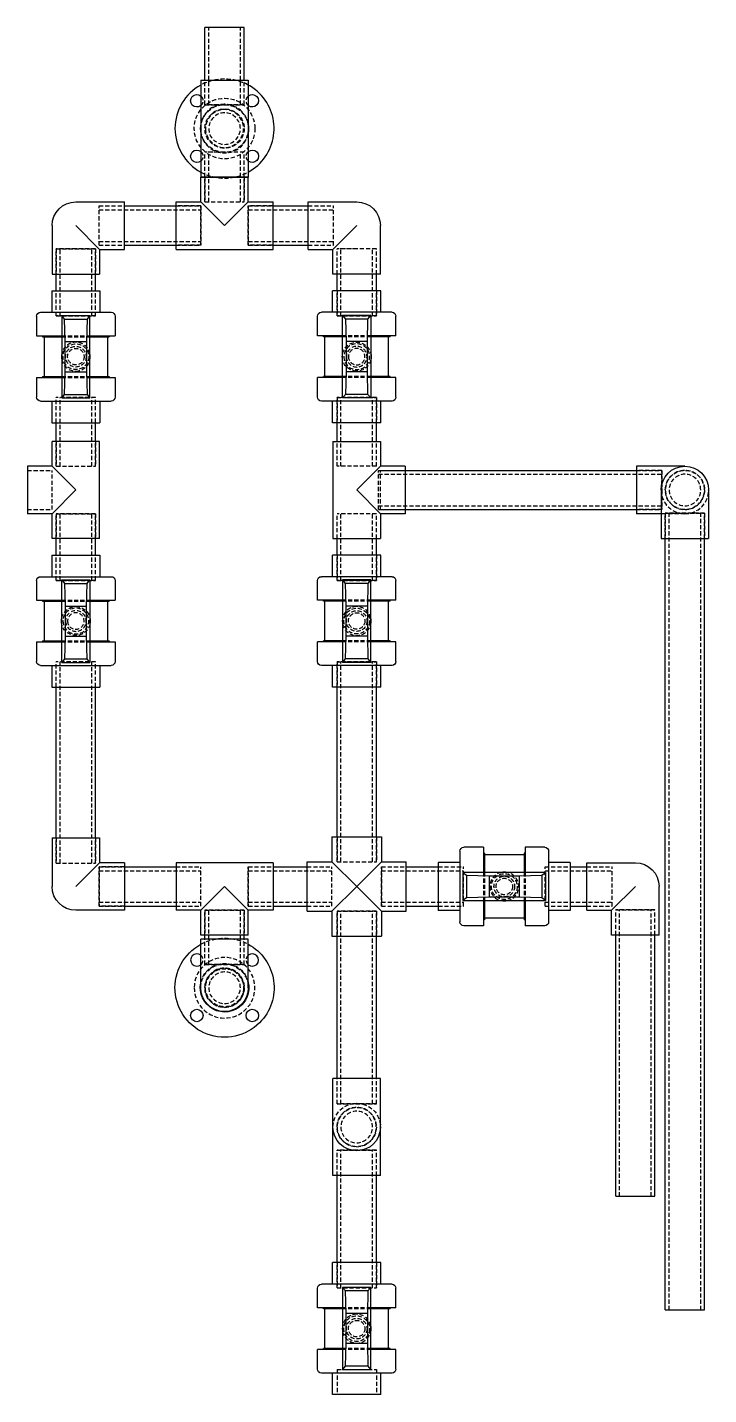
# Model space of a CAD drawing. Header units: inches. Extents: x 384 to 2495, y 344 to 1371.
# Drawn here: x 2058.9 to 2100.1, y 477.1 to 559.9 of the extents above; entities that cross this region are included whole.
import ezdxf

# ---------------------------------------------------------------- set-up
doc = ezdxf.new("R2010")
doc.units = ezdxf.units.IN
doc.header["$MEASUREMENT"] = 0
doc.linetypes.add('HIDDEN', pattern=[0.375, 0.25, -0.125])
doc.layers.add('HIDDEN', color=4, linetype='HIDDEN')
doc.layers.add('VISIBLE', color=7, linetype='Continuous')

msp = doc.modelspace()

# ---------------------------------------------------------------- linework, layer by layer
at = {"layer": 'HIDDEN'}
for p, q in [((2069.882, 555.207), (2069.882, 559.894)), ((2071.795, 555.207), (2071.795, 559.894)), ((2069.651, 555.207), (2069.651, 556.707)), ((2069.651, 555.207), (2069.651, 556.707)), ((2072.026, 555.207), (2072.026, 556.707)), ((2072.026, 555.207), (2072.026, 556.707)), ((2069.651, 555.207), (2072.026, 555.207)), ((2070.838, 555.207), (2069.651, 555.207)), ((2072.026, 555.207), (2070.838, 555.207)), ((2072.026, 552.332), (2069.651, 552.332)), ((2069.651, 549.332), (2069.651, 552.332)), ((2070.838, 552.332), (2069.651, 552.332)), ((2069.651, 550.832), (2069.651, 552.332)), ((2069.882, 549.332), (2069.882, 552.332)), ((2072.026, 552.332), (2070.838, 552.332)), ((2071.795, 549.332), (2071.795, 552.332)), ((2072.026, 549.332), (2072.026, 552.332)), ((2072.026, 550.832), (2072.026, 552.332)), ((2069.651, 550.832), (2069.651, 549.332)), ((2072.026, 550.832), (2072.026, 549.332)), ((2063.245, 546.707), (2063.245, 549.082)), ((2063.245, 549.082), (2064.776, 549.082)), ((2063.245, 546.707), (2063.245, 549.082)), ((2063.245, 549.082), (2064.776, 549.082)), ((2063.245, 548.851), (2069.401, 548.851)), ((2067.901, 549.082), (2069.401, 549.082)), ((2069.401, 549.082), (2067.901, 549.082)), ((2069.401, 546.707), (2069.401, 549.082)), ((2069.401, 549.082), (2069.401, 546.707)), ((2069.651, 549.332), (2072.026, 549.332)), ((2069.651, 549.332), (2072.026, 549.332)), ((2072.276, 546.707), (2072.276, 549.082)), ((2072.276, 549.082), (2073.776, 549.082)), ((2072.276, 549.082), (2072.276, 546.707)), ((2073.776, 549.082), (2072.276, 549.082)), ((2072.276, 548.851), (2077.432, 548.851)), ((2075.901, 549.082), (2077.432, 549.082)), ((2075.901, 549.082), (2077.432, 549.082)), ((2077.432, 546.707), (2077.432, 549.082)), ((2077.432, 546.707), (2077.432, 549.082)), ((2061.838, 546.488), (2060.651, 546.488)), ((2060.651, 544.957), (2060.651, 546.488)), ((2060.651, 546.488), (2063.026, 546.488)), ((2060.651, 546.488), (2060.651, 544.957)), ((2060.882, 542.425), (2060.882, 546.488)), ((2063.026, 546.488), (2061.838, 546.488)), ((2062.795, 542.425), (2062.795, 546.488)), ((2063.026, 544.957), (2063.026, 546.488)), ((2063.026, 546.488), (2063.026, 544.957)), ((2063.245, 546.938), (2069.401, 546.938)), ((2063.245, 546.707), (2064.776, 546.707)), ((2063.245, 546.707), (2064.776, 546.707)), ((2067.901, 546.707), (2069.401, 546.707)), ((2069.401, 546.707), (2067.901, 546.707)), ((2072.276, 546.938), (2077.432, 546.938)), ((2072.276, 546.707), (2073.776, 546.707)), ((2073.776, 546.707), (2072.276, 546.707)), ((2075.901, 546.707), (2077.432, 546.707)), ((2075.901, 546.707), (2077.432, 546.707)), ((2078.838, 546.488), (2077.651, 546.488)), ((2077.651, 544.957), (2077.651, 546.488)), ((2080.026, 546.488), (2077.651, 546.488)), ((2077.651, 544.957), (2077.651, 546.488)), ((2077.882, 542.425), (2077.882, 546.488)), ((2080.026, 546.488), (2078.838, 546.488)), ((2079.795, 542.425), (2079.795, 546.488)), ((2080.026, 544.957), (2080.026, 546.488)), ((2080.026, 544.957), (2080.026, 546.488)), ((2060.651, 542.425), (2060.651, 543.957)), ((2060.651, 542.425), (2060.651, 543.957)), ((2063.026, 542.425), (2063.026, 543.957)), ((2063.026, 542.425), (2063.026, 543.957)), ((2077.651, 542.425), (2077.651, 543.957)), ((2077.651, 543.957), (2077.651, 542.425)), ((2080.026, 542.425), (2080.026, 543.957)), ((2080.026, 543.957), (2080.026, 542.425)), ((2060.651, 542.425), (2063.026, 542.425)), ((2063.026, 542.425), (2060.651, 542.425)), ((2080.026, 542.425), (2077.651, 542.425)), ((2077.651, 542.425), (2080.026, 542.425)), ((2060.983, 541.217), (2062.693, 541.217)), ((2079.693, 541.217), (2077.983, 541.217)), ((2060.983, 541.166), (2062.693, 541.166)), ((2079.693, 541.166), (2077.983, 541.166)), ((2060.983, 538.757), (2062.693, 538.757)), ((2079.693, 538.757), (2077.983, 538.757)), ((2060.983, 538.707), (2062.693, 538.707)), ((2079.693, 538.707), (2077.983, 538.707)), ((2063.026, 537.498), (2060.651, 537.498)), ((2060.651, 535.967), (2060.651, 537.498)), ((2063.026, 537.498), (2060.651, 537.498)), ((2060.651, 535.967), (2060.651, 537.498)), ((2060.882, 533.332), (2060.882, 537.498)), ((2062.795, 533.332), (2062.795, 537.498)), ((2063.026, 535.967), (2063.026, 537.498)), ((2063.026, 535.967), (2063.026, 537.498)), ((2080.026, 537.498), (2077.651, 537.498)), ((2077.651, 535.967), (2077.651, 537.498)), ((2077.651, 537.498), (2080.026, 537.498)), ((2077.651, 537.498), (2077.651, 535.967)), ((2077.882, 533.332), (2077.882, 537.498)), ((2079.795, 533.332), (2079.795, 537.498)), ((2080.026, 535.967), (2080.026, 537.498)), ((2080.026, 537.498), (2080.026, 535.967)), ((2060.651, 533.332), (2060.651, 534.832)), ((2060.651, 534.832), (2060.651, 533.332)), ((2063.026, 533.332), (2063.026, 534.832)), ((2063.026, 534.832), (2063.026, 533.332)), ((2077.651, 533.332), (2077.651, 534.832)), ((2077.651, 533.332), (2077.651, 534.832)), ((2080.026, 533.332), (2080.026, 534.832)), ((2080.026, 533.332), (2080.026, 534.832)), ((2058.901, 533.082), (2060.401, 533.082)), ((2060.401, 530.707), (2060.401, 533.082)), ((2060.651, 533.332), (2063.026, 533.332)), ((2060.651, 533.332), (2063.026, 533.332)), ((2080.026, 533.332), (2077.651, 533.332)), ((2080.026, 533.332), (2077.651, 533.332)), ((2080.151, 530.707), (2080.151, 533.082)), ((2080.151, 533.082), (2081.776, 533.082)), ((2080.276, 530.707), (2080.276, 533.082)), ((2080.276, 533.082), (2081.776, 533.082)), ((2095.766, 533.082), (2097.297, 533.082)), ((2097.297, 533.082), (2095.766, 533.082)), ((2097.297, 530.707), (2097.297, 533.082)), ((2097.297, 533.082), (2097.297, 531.894)), ((2080.151, 532.851), (2097.297, 532.851)), ((2097.297, 531.894), (2097.297, 530.707)), ((2058.901, 530.707), (2060.401, 530.707)), ((2063.026, 530.457), (2060.651, 530.457)), ((2060.651, 528.957), (2060.651, 530.457)), ((2060.651, 530.457), (2063.026, 530.457)), ((2060.651, 530.457), (2060.651, 528.957)), ((2060.882, 526.425), (2060.882, 530.457)), ((2062.795, 526.425), (2062.795, 530.457)), ((2063.026, 528.957), (2063.026, 530.457)), ((2063.026, 530.457), (2063.026, 528.957)), ((2080.026, 530.457), (2077.651, 530.457)), ((2077.651, 528.957), (2077.651, 530.457)), ((2080.026, 530.457), (2077.651, 530.457)), ((2077.651, 528.957), (2077.651, 530.457)), ((2077.882, 526.425), (2077.882, 530.457)), ((2079.795, 526.425), (2079.795, 530.457)), ((2080.026, 528.957), (2080.026, 530.457)), ((2080.026, 528.957), (2080.026, 530.457)), ((2080.151, 530.938), (2097.297, 530.938)), ((2080.151, 530.707), (2081.776, 530.707)), ((2080.276, 530.707), (2081.776, 530.707)), ((2095.766, 530.707), (2097.297, 530.707)), ((2097.297, 530.707), (2095.766, 530.707)), ((2098.703, 530.457), (2097.266, 530.457)), ((2099.891, 530.488), (2097.516, 530.488)), ((2097.516, 528.957), (2097.516, 530.488)), ((2097.516, 530.488), (2099.891, 530.488)), ((2097.516, 530.488), (2097.516, 528.957)), ((2097.747, 482.269), (2097.747, 530.488)), ((2099.66, 482.269), (2099.66, 530.488)), ((2099.891, 528.957), (2099.891, 530.488)), ((2099.891, 530.488), (2099.891, 528.957)), ((2060.651, 526.425), (2060.651, 527.957)), ((2060.651, 526.425), (2060.651, 527.957)), ((2063.026, 526.425), (2063.026, 527.957)), ((2063.026, 526.425), (2063.026, 527.957)), ((2077.651, 526.425), (2077.651, 527.957)), ((2077.651, 527.957), (2077.651, 526.425)), ((2080.026, 526.425), (2080.026, 527.957)), ((2080.026, 527.957), (2080.026, 526.425)), ((2060.651, 526.425), (2063.026, 526.425)), ((2063.026, 526.425), (2060.651, 526.425)), ((2080.026, 526.425), (2077.651, 526.425)), ((2077.651, 526.425), (2080.026, 526.425)), ((2060.983, 525.217), (2062.693, 525.217)), ((2060.983, 525.166), (2062.693, 525.166)), ((2079.693, 525.217), (2077.983, 525.217)), ((2079.693, 525.166), (2077.983, 525.166)), ((2060.983, 522.757), (2062.693, 522.757)), ((2060.983, 522.707), (2062.693, 522.707)), ((2079.693, 522.757), (2077.983, 522.757)), ((2079.693, 522.707), (2077.983, 522.707)), ((2063.026, 521.498), (2060.651, 521.498)), ((2060.651, 519.967), (2060.651, 521.498)), ((2063.026, 521.498), (2060.651, 521.498)), ((2060.651, 519.967), (2060.651, 521.498)), ((2060.882, 509.3), (2060.882, 521.498)), ((2062.795, 509.3), (2062.795, 521.498)), ((2063.026, 519.967), (2063.026, 521.498)), ((2063.026, 519.967), (2063.026, 521.498)), ((2080.026, 521.498), (2077.651, 521.498)), ((2077.651, 519.967), (2077.651, 521.498)), ((2077.651, 521.498), (2080.026, 521.498)), ((2077.651, 521.498), (2077.651, 519.967)), ((2077.882, 509.394), (2077.882, 521.498)), ((2079.795, 509.394), (2079.795, 521.498)), ((2080.026, 519.967), (2080.026, 521.498)), ((2080.026, 521.498), (2080.026, 519.967)), ((2060.651, 509.3), (2060.651, 510.832)), ((2060.651, 510.832), (2060.651, 509.3)), ((2063.026, 509.3), (2063.026, 510.832)), ((2063.026, 510.832), (2063.026, 509.3)), ((2077.651, 509.394), (2077.651, 510.894)), ((2077.651, 510.894), (2077.651, 509.394)), ((2080.026, 509.394), (2080.026, 510.894)), ((2080.026, 510.894), (2080.026, 509.394)), ((2060.651, 509.3), (2063.026, 509.3)), ((2060.651, 509.3), (2063.026, 509.3)), ((2063.245, 506.707), (2063.245, 509.082)), ((2063.245, 509.082), (2064.776, 509.082)), ((2063.245, 509.082), (2063.245, 506.707)), ((2064.776, 509.082), (2063.245, 509.082)), ((2067.901, 509.082), (2069.401, 509.082)), ((2067.901, 509.082), (2069.401, 509.082)), ((2069.401, 506.707), (2069.401, 509.082)), ((2069.401, 506.707), (2069.401, 509.082)), ((2072.276, 509.082), (2072.276, 506.707)), ((2072.276, 509.082), (2073.776, 509.082)), ((2072.276, 506.707), (2072.276, 509.082)), ((2072.276, 509.082), (2073.776, 509.082)), ((2075.838, 509.082), (2077.338, 509.082)), ((2075.838, 509.082), (2077.338, 509.082)), ((2077.338, 506.707), (2077.338, 509.082)), ((2077.338, 506.707), (2077.338, 509.082)), ((2077.651, 509.394), (2080.026, 509.394)), ((2077.651, 509.394), (2080.026, 509.394)), ((2080.338, 509.082), (2080.338, 506.707)), ((2080.338, 509.082), (2081.838, 509.082)), ((2080.338, 506.707), (2080.338, 509.082)), ((2080.338, 509.082), (2081.838, 509.082)), ((2083.776, 509.082), (2085.307, 509.082)), ((2083.776, 509.082), (2085.307, 509.082)), ((2085.307, 506.707), (2085.307, 509.082)), ((2085.307, 506.707), (2085.307, 509.082)), ((2090.235, 506.707), (2090.235, 509.082)), ((2090.235, 509.082), (2091.766, 509.082)), ((2090.235, 506.707), (2090.235, 509.082)), ((2090.235, 509.082), (2091.766, 509.082)), ((2092.766, 509.082), (2094.297, 509.082)), ((2092.766, 509.082), (2094.297, 509.082)), ((2094.297, 506.707), (2094.297, 509.082)), ((2094.297, 506.707), (2094.297, 509.082)), ((2063.245, 508.851), (2069.401, 508.851)), ((2072.276, 508.851), (2077.338, 508.851)), ((2080.338, 508.851), (2085.307, 508.851)), ((2086.516, 508.749), (2086.516, 507.039)), ((2086.566, 508.749), (2086.566, 507.039)), ((2088.976, 508.749), (2088.976, 507.039)), ((2089.026, 508.749), (2089.026, 507.039)), ((2090.235, 508.851), (2094.297, 508.851)), ((2063.245, 506.938), (2069.401, 506.938)), ((2063.245, 506.707), (2064.776, 506.707)), ((2064.776, 506.707), (2063.245, 506.707)), ((2067.901, 506.707), (2069.401, 506.707)), ((2067.901, 506.707), (2069.401, 506.707)), ((2072.026, 506.457), (2069.651, 506.457)), ((2069.651, 504.957), (2069.651, 506.457)), ((2069.651, 506.457), (2072.026, 506.457)), ((2069.651, 506.457), (2069.651, 504.957)), ((2069.882, 503.175), (2069.882, 506.457)), ((2071.795, 503.175), (2071.795, 506.457)), ((2072.026, 504.957), (2072.026, 506.457)), ((2072.026, 506.457), (2072.026, 504.957)), ((2072.276, 506.938), (2077.338, 506.938)), ((2072.276, 506.707), (2073.776, 506.707)), ((2072.276, 506.707), (2073.776, 506.707)), ((2075.838, 506.707), (2077.338, 506.707)), ((2075.838, 506.707), (2077.338, 506.707)), ((2080.338, 506.938), (2085.307, 506.938)), ((2080.338, 506.707), (2081.838, 506.707)), ((2080.338, 506.707), (2081.838, 506.707)), ((2083.776, 506.707), (2085.307, 506.707)), ((2083.776, 506.707), (2085.307, 506.707)), ((2090.235, 506.938), (2094.297, 506.938)), ((2090.235, 506.707), (2091.766, 506.707)), ((2090.235, 506.707), (2091.766, 506.707)), ((2092.766, 506.707), (2094.297, 506.707)), ((2092.766, 506.707), (2094.297, 506.707)), ((2094.516, 506.488), (2096.891, 506.488)), ((2094.516, 504.957), (2094.516, 506.488)), ((2096.891, 506.488), (2094.516, 506.488)), ((2094.516, 504.957), (2094.516, 506.488)), ((2094.747, 489.144), (2094.747, 506.488)), ((2096.66, 489.144), (2096.66, 506.488)), ((2096.891, 504.957), (2096.891, 506.488)), ((2096.891, 504.957), (2096.891, 506.488)), ((2080.026, 506.394), (2077.651, 506.394)), ((2077.651, 504.894), (2077.651, 506.394)), ((2077.651, 506.394), (2080.026, 506.394)), ((2077.651, 506.394), (2077.651, 504.894)), ((2077.882, 494.743), (2077.882, 506.394)), ((2079.795, 494.743), (2079.795, 506.394)), ((2080.026, 504.894), (2080.026, 506.394)), ((2080.026, 506.394), (2080.026, 504.894)), ((2069.651, 503.175), (2069.651, 504.707)), ((2069.651, 503.175), (2069.651, 504.707)), ((2072.026, 503.175), (2072.026, 504.707)), ((2072.026, 503.175), (2072.026, 504.707)), ((2069.651, 503.175), (2072.026, 503.175)), ((2070.838, 503.175), (2069.651, 503.175)), ((2072.026, 503.175), (2070.838, 503.175)), ((2077.651, 494.743), (2077.651, 496.274)), ((2077.651, 494.743), (2077.651, 496.274)), ((2080.026, 494.743), (2080.026, 496.274)), ((2080.026, 494.743), (2080.026, 496.274)), ((2077.651, 494.743), (2080.026, 494.743)), ((2078.838, 494.743), (2077.651, 494.743)), ((2080.026, 494.743), (2078.838, 494.743)), ((2077.651, 491.931), (2080.026, 491.931)), ((2077.651, 490.399), (2077.651, 491.931)), ((2078.838, 491.931), (2077.651, 491.931)), ((2077.651, 490.399), (2077.651, 491.931)), ((2077.882, 483.6), (2077.882, 491.931)), ((2080.026, 491.931), (2078.838, 491.931)), ((2079.795, 483.6), (2079.795, 491.931)), ((2080.026, 490.399), (2080.026, 491.931)), ((2080.026, 490.399), (2080.026, 491.931)), ((2077.651, 483.6), (2077.651, 485.131)), ((2077.651, 485.131), (2077.651, 483.6)), ((2080.026, 483.6), (2080.026, 485.131)), ((2080.026, 485.131), (2080.026, 483.6)), ((2077.651, 483.6), (2080.026, 483.6)), ((2077.651, 483.6), (2080.026, 483.6)), ((2079.693, 482.391), (2077.983, 482.391)), ((2079.693, 482.341), (2077.983, 482.341)), ((2079.693, 479.931), (2077.983, 479.931)), ((2079.693, 479.881), (2077.983, 479.881)), ((2077.651, 478.672), (2080.026, 478.672)), ((2077.651, 478.672), (2077.651, 477.141)), ((2080.026, 478.672), (2080.026, 477.141))]:
    msp.add_line(p, q, dxfattribs=at)
for centre, radius in [((2070.838, 553.769), 1.835), ((2070.838, 553.769), 1.188), ((2070.838, 553.769), 1.188), ((2061.838, 539.962), 0.78), ((2061.838, 539.962), 0.625), ((2061.838, 539.962), 0.5), ((2098.703, 531.894), 1.188), ((2078.838, 523.962), 0.78), ((2078.838, 523.962), 0.625), ((2078.838, 523.962), 0.5), ((2087.771, 507.894), 0.78), ((2087.771, 507.894), 0.625), ((2087.771, 507.894), 0.5), ((2070.838, 501.769), 1.188), ((2070.838, 501.769), 1.15), ((2078.838, 493.337), 1.188), ((2078.838, 481.136), 0.78), ((2078.838, 481.136), 0.625), ((2078.838, 481.136), 0.5)]:
    msp.add_circle(centre, radius, dxfattribs=at)
at = {"layer": 'HIDDEN', "extrusion": (0, 0, -1)}
for centre, radius in [((-2070.838, 553.769), 1.15), ((-2070.838, 553.769), 0.957), ((-2078.838, 539.962), 0.78), ((-2078.838, 539.962), 0.625), ((-2078.838, 539.962), 0.5), ((-2098.703, 531.894), 1.188), ((-2098.703, 531.894), 0.957), ((-2061.838, 523.962), 0.78), ((-2061.838, 523.962), 0.625), ((-2061.838, 523.962), 0.5), ((-2070.838, 501.769), 1.835), ((-2070.838, 501.769), 1.188), ((-2070.838, 501.769), 0.957), ((-2078.838, 493.337), 1.188), ((-2078.838, 493.337), 0.957)]:
    msp.add_circle(centre, radius, dxfattribs=at)
at = {"layer": 'HIDDEN'}
for centre, radius, start, end in [((2070.838, 553.769), 3, 61.36901, 118.63099), ((2070.838, 553.769), 1.469, 45, 168.15973), ((2070.838, 553.769), 1.469, 11.84027, 45), ((2070.838, 553.769), 1.469, 191.84027, 348.15973), ((2070.838, 553.769), 3, 241.36901, 298.63099), ((2061.838, 539.962), 0.875, 12.27381, 167.72619), ((2061.838, 539.962), 0.875, 192.27381, 270), ((2061.838, 539.962), 0.875, 270, 347.72619), ((2098.703, 531.894), 1.438, 180, 0), ((2078.838, 523.962), 0.875, 90, 167.72619), ((2078.838, 523.962), 0.875, 12.27381, 90), ((2078.838, 523.962), 0.875, 192.27381, 347.72619), ((2087.771, 507.894), 0.875, 102.27381, 180), ((2087.771, 507.894), 0.875, 282.27381, 77.72619), ((2087.771, 507.894), 0.875, 180, 257.72619), ((2069.159, 503.449), 0.375, 315, 49.8336), ((2069.159, 503.449), 0.375, 310.1664, 315), ((2072.518, 503.449), 0.375, 130.1664, 229.8336), ((2078.838, 481.136), 0.875, 90, 167.72619), ((2078.838, 481.136), 0.875, 12.27381, 90), ((2078.838, 481.136), 0.875, 192.27381, 347.72619)]:
    msp.add_arc(centre, radius, start, end, dxfattribs=at)
at = {"layer": 'HIDDEN', "extrusion": (0, 0, -1)}
for centre, radius, start, end in [((-2069.159, 555.449), 0.375, 130.1664, 135), ((-2069.159, 555.449), 0.375, 135, 229.8336), ((-2072.518, 555.449), 0.375, 310.1664, 49.8336), ((-2070.838, 553.769), 1.438, 0, 180), ((-2070.838, 553.769), 1.438, 180, 0), ((-2069.159, 552.09), 0.375, 130.1664, 135), ((-2069.159, 552.09), 0.375, 135, 229.8336), ((-2072.518, 552.09), 0.375, 310.1664, 49.8336), ((-2078.838, 539.962), 0.875, 12.27381, 167.72619), ((-2078.838, 539.962), 0.875, 270, 347.72619), ((-2078.838, 539.962), 0.875, 192.27381, 270), ((-2061.838, 523.962), 0.875, 12.27381, 90), ((-2061.838, 523.962), 0.875, 90, 167.72619), ((-2061.838, 523.962), 0.875, 192.27381, 347.72619), ((-2070.838, 501.769), 3, 61.36901, 118.63099), ((-2070.838, 501.769), 1.469, 11.84027, 168.15973), ((-2070.838, 501.769), 1.438, 0, 180), ((-2078.838, 493.337), 1.438, 0, 180)]:
    msp.add_arc(centre, radius, start, end, dxfattribs=at)
at = {"layer": 'VISIBLE'}
for p, q in [((2072.026, 559.894), (2069.651, 559.894)), ((2069.651, 556.707), (2069.651, 559.894)), ((2072.026, 556.707), (2072.026, 559.894)), ((2069.401, 556.707), (2072.276, 556.707)), ((2069.401, 556.707), (2069.401, 550.832)), ((2072.276, 556.707), (2072.276, 550.832)), ((2072.276, 550.832), (2069.401, 550.832)), ((2069.401, 549.332), (2069.401, 550.832)), ((2069.401, 550.832), (2072.276, 550.832)), ((2072.276, 549.332), (2072.276, 550.832)), ((2061.838, 549.332), (2064.776, 549.332)), ((2064.776, 546.457), (2064.776, 549.332)), ((2064.776, 549.082), (2067.901, 549.082)), ((2067.901, 546.457), (2067.901, 549.332)), ((2067.901, 549.332), (2069.401, 549.332)), ((2070.838, 547.894), (2069.401, 549.332)), ((2072.276, 549.332), (2070.838, 547.894)), ((2072.276, 549.332), (2073.776, 549.332)), ((2073.776, 546.457), (2073.776, 549.332)), ((2073.776, 549.082), (2075.901, 549.082)), ((2075.901, 546.457), (2075.901, 549.332)), ((2075.901, 549.332), (2078.838, 549.332)), ((2060.401, 547.894), (2060.401, 544.957)), ((2061.838, 547.894), (2063.276, 546.457)), ((2078.838, 547.894), (2077.401, 546.457)), ((2080.276, 544.957), (2080.276, 547.894)), ((2063.276, 546.457), (2064.776, 546.457)), ((2063.276, 546.457), (2063.276, 544.957)), ((2064.776, 546.707), (2067.901, 546.707)), ((2067.901, 546.457), (2073.776, 546.457)), ((2073.776, 546.707), (2075.901, 546.707)), ((2075.901, 546.457), (2077.401, 546.457)), ((2077.401, 544.957), (2077.401, 546.457)), ((2060.401, 544.957), (2063.276, 544.957)), ((2060.651, 543.957), (2060.651, 544.957)), ((2063.026, 543.957), (2063.026, 544.957)), ((2080.276, 544.957), (2077.401, 544.957)), ((2077.651, 543.957), (2077.651, 544.957)), ((2080.026, 543.957), (2080.026, 544.957)), ((2060.378, 543.957), (2063.298, 543.957)), ((2060.378, 543.957), (2060.378, 542.647)), ((2063.298, 543.957), (2063.298, 542.647)), ((2080.298, 543.957), (2077.378, 543.957)), ((2077.378, 542.647), (2077.378, 543.957)), ((2080.298, 542.647), (2080.298, 543.957)), ((2059.463, 542.409), (2059.463, 541.217)), ((2059.701, 542.647), (2063.976, 542.647)), ((2060.983, 542.462), (2062.693, 542.462)), ((2061.158, 542.241), (2060.983, 542.462)), ((2060.983, 542.462), (2060.983, 537.462)), ((2061.194, 540.871), (2061.158, 542.241)), ((2061.158, 542.241), (2062.519, 542.241)), ((2062.519, 542.241), (2062.483, 540.871)), ((2062.693, 542.462), (2062.519, 542.241)), ((2062.693, 537.462), (2062.693, 542.462)), ((2064.213, 542.409), (2064.213, 541.217)), ((2076.463, 541.217), (2076.463, 542.409)), ((2080.976, 542.647), (2076.701, 542.647)), ((2077.983, 542.462), (2078.158, 542.241)), ((2077.983, 537.462), (2077.983, 542.462)), ((2079.693, 542.462), (2077.983, 542.462)), ((2078.158, 542.241), (2078.194, 540.871)), ((2079.519, 542.241), (2078.158, 542.241)), ((2079.483, 540.871), (2079.519, 542.241)), ((2079.519, 542.241), (2079.693, 542.462)), ((2079.693, 542.462), (2079.693, 537.462)), ((2081.213, 541.217), (2081.213, 542.409)), ((2059.463, 541.217), (2060.983, 541.217)), ((2059.822, 541.217), (2059.822, 541.166)), ((2062.693, 541.217), (2064.213, 541.217)), ((2063.854, 541.217), (2063.854, 541.166)), ((2077.983, 541.217), (2076.463, 541.217)), ((2076.822, 541.166), (2076.822, 541.217)), ((2081.213, 541.217), (2079.693, 541.217)), ((2080.854, 541.166), (2080.854, 541.217)), ((2059.822, 541.166), (2060.983, 541.166)), ((2059.918, 541.166), (2059.918, 538.757)), ((2061.194, 539.053), (2061.194, 540.871)), ((2061.194, 540.871), (2062.483, 540.871)), ((2062.483, 540.871), (2062.483, 539.053)), ((2062.693, 541.166), (2063.854, 541.166)), ((2063.758, 541.166), (2063.758, 538.757)), ((2077.983, 541.166), (2076.822, 541.166)), ((2076.918, 538.757), (2076.918, 541.166)), ((2078.194, 540.871), (2078.194, 539.053)), ((2079.483, 540.871), (2078.194, 540.871)), ((2079.483, 539.053), (2079.483, 540.871)), ((2080.854, 541.166), (2079.693, 541.166)), ((2080.758, 538.757), (2080.758, 541.166)), ((2059.822, 538.757), (2060.983, 538.757)), ((2059.822, 538.757), (2059.822, 538.707)), ((2061.158, 537.682), (2061.194, 539.053)), ((2061.194, 539.053), (2062.483, 539.053)), ((2062.483, 539.053), (2062.519, 537.682)), ((2062.693, 538.757), (2063.854, 538.757)), ((2063.854, 538.757), (2063.854, 538.707)), ((2077.983, 538.757), (2076.822, 538.757)), ((2076.822, 538.707), (2076.822, 538.757)), ((2078.194, 539.053), (2078.158, 537.682)), ((2079.483, 539.053), (2078.194, 539.053)), ((2079.519, 537.682), (2079.483, 539.053)), ((2080.854, 538.757), (2079.693, 538.757)), ((2080.854, 538.707), (2080.854, 538.757)), ((2059.463, 538.707), (2060.983, 538.707)), ((2059.463, 538.707), (2059.463, 537.514)), ((2062.693, 538.707), (2064.213, 538.707)), ((2064.213, 538.707), (2064.213, 537.514)), ((2077.983, 538.707), (2076.463, 538.707)), ((2076.463, 537.514), (2076.463, 538.707)), ((2081.213, 538.707), (2079.693, 538.707)), ((2081.213, 537.514), (2081.213, 538.707)), ((2059.701, 537.277), (2063.976, 537.277)), ((2060.378, 537.277), (2060.378, 535.967)), ((2060.983, 537.462), (2061.158, 537.682)), ((2060.983, 537.462), (2062.693, 537.462)), ((2061.158, 537.682), (2062.519, 537.682)), ((2062.519, 537.682), (2062.693, 537.462)), ((2063.298, 537.277), (2063.298, 535.967)), ((2080.976, 537.277), (2076.701, 537.277)), ((2077.378, 535.967), (2077.378, 537.277)), ((2078.158, 537.682), (2077.983, 537.462)), ((2079.693, 537.462), (2077.983, 537.462)), ((2079.519, 537.682), (2078.158, 537.682)), ((2079.693, 537.462), (2079.519, 537.682)), ((2080.298, 535.967), (2080.298, 537.277)), ((2060.378, 535.967), (2063.298, 535.967)), ((2060.651, 534.832), (2060.651, 535.967)), ((2063.026, 534.832), (2063.026, 535.967)), ((2080.298, 535.967), (2077.378, 535.967)), ((2077.651, 534.832), (2077.651, 535.967)), ((2080.026, 534.832), (2080.026, 535.967)), ((2063.276, 534.832), (2060.401, 534.832)), ((2060.401, 533.332), (2060.401, 534.832)), ((2063.276, 528.957), (2063.276, 534.832)), ((2077.401, 534.832), (2080.276, 534.832)), ((2077.401, 534.832), (2077.401, 528.957)), ((2080.276, 534.832), (2080.276, 533.332)), ((2058.901, 533.332), (2058.901, 530.457)), ((2060.401, 533.332), (2058.901, 533.332)), ((2060.401, 533.332), (2061.838, 531.894)), ((2080.276, 533.332), (2078.838, 531.894)), ((2081.776, 533.332), (2080.276, 533.332)), ((2081.776, 533.332), (2081.776, 530.457)), ((2081.776, 533.082), (2095.766, 533.082)), ((2095.766, 533.332), (2095.766, 531.894)), ((2098.703, 533.332), (2095.766, 533.332)), ((2061.838, 531.894), (2060.401, 530.457)), ((2078.838, 531.894), (2080.276, 530.457)), ((2095.766, 531.894), (2095.766, 530.457)), ((2097.266, 531.894), (2097.266, 528.957)), ((2100.141, 531.894), (2100.141, 528.957)), ((2060.401, 530.457), (2058.901, 530.457)), ((2060.401, 528.957), (2060.401, 530.457)), ((2080.276, 530.457), (2080.276, 528.957)), ((2081.776, 530.457), (2080.276, 530.457)), ((2081.776, 530.707), (2095.766, 530.707)), ((2097.266, 530.457), (2095.766, 530.457)), ((2063.276, 528.957), (2060.401, 528.957)), ((2060.651, 527.957), (2060.651, 528.957)), ((2063.026, 527.957), (2063.026, 528.957)), ((2077.401, 528.957), (2080.276, 528.957)), ((2077.651, 527.957), (2077.651, 528.957)), ((2080.026, 527.957), (2080.026, 528.957)), ((2097.266, 528.957), (2100.141, 528.957)), ((2097.516, 482.269), (2097.516, 528.957)), ((2099.891, 482.269), (2099.891, 528.957)), ((2060.378, 527.957), (2063.298, 527.957)), ((2060.378, 527.957), (2060.378, 526.647)), ((2063.298, 527.957), (2063.298, 526.647)), ((2080.298, 527.957), (2077.378, 527.957)), ((2077.378, 526.647), (2077.378, 527.957)), ((2080.298, 526.647), (2080.298, 527.957)), ((2059.463, 526.409), (2059.463, 525.217)), ((2059.701, 526.647), (2063.976, 526.647)), ((2060.983, 526.462), (2061.158, 526.241)), ((2060.983, 526.462), (2062.693, 526.462)), ((2060.983, 521.462), (2060.983, 526.462)), ((2062.519, 526.241), (2062.693, 526.462)), ((2062.693, 526.462), (2062.693, 521.462)), ((2064.213, 526.409), (2064.213, 525.217)), ((2076.463, 525.217), (2076.463, 526.409)), ((2080.976, 526.647), (2076.701, 526.647)), ((2078.158, 526.241), (2077.983, 526.462)), ((2077.983, 526.462), (2077.983, 521.462)), ((2079.693, 526.462), (2077.983, 526.462)), ((2079.693, 526.462), (2079.519, 526.241)), ((2079.693, 521.462), (2079.693, 526.462)), ((2081.213, 525.217), (2081.213, 526.409)), ((2061.158, 526.241), (2062.519, 526.241)), ((2061.158, 526.241), (2061.194, 524.871)), ((2062.483, 524.871), (2062.519, 526.241)), ((2078.194, 524.871), (2078.158, 526.241)), ((2079.519, 526.241), (2078.158, 526.241)), ((2079.519, 526.241), (2079.483, 524.871)), ((2059.463, 525.217), (2060.983, 525.217)), ((2059.822, 525.217), (2059.822, 525.166)), ((2059.822, 525.166), (2060.983, 525.166)), ((2059.918, 525.166), (2059.918, 522.757)), ((2061.194, 524.871), (2062.483, 524.871)), ((2061.194, 524.871), (2061.194, 523.053)), ((2062.483, 523.053), (2062.483, 524.871)), ((2062.693, 525.217), (2064.213, 525.217)), ((2062.693, 525.166), (2063.854, 525.166)), ((2063.758, 525.166), (2063.758, 522.757)), ((2063.854, 525.217), (2063.854, 525.166)), ((2077.983, 525.217), (2076.463, 525.217)), ((2076.822, 525.166), (2076.822, 525.217)), ((2077.983, 525.166), (2076.822, 525.166)), ((2076.918, 522.757), (2076.918, 525.166)), ((2078.194, 523.053), (2078.194, 524.871)), ((2079.483, 524.871), (2078.194, 524.871)), ((2079.483, 524.871), (2079.483, 523.053)), ((2081.213, 525.217), (2079.693, 525.217)), ((2080.854, 525.166), (2079.693, 525.166)), ((2080.758, 522.757), (2080.758, 525.166)), ((2080.854, 525.166), (2080.854, 525.217)), ((2061.194, 523.053), (2061.158, 521.682)), ((2061.194, 523.053), (2062.483, 523.053)), ((2062.519, 521.682), (2062.483, 523.053)), ((2078.158, 521.682), (2078.194, 523.053)), ((2079.483, 523.053), (2078.194, 523.053)), ((2079.483, 523.053), (2079.519, 521.682)), ((2059.463, 522.707), (2060.983, 522.707)), ((2059.463, 522.707), (2059.463, 521.514)), ((2059.822, 522.757), (2060.983, 522.757)), ((2059.822, 522.757), (2059.822, 522.707)), ((2062.693, 522.757), (2063.854, 522.757)), ((2062.693, 522.707), (2064.213, 522.707)), ((2063.854, 522.757), (2063.854, 522.707)), ((2064.213, 522.707), (2064.213, 521.514)), ((2077.983, 522.707), (2076.463, 522.707)), ((2076.463, 521.514), (2076.463, 522.707)), ((2077.983, 522.757), (2076.822, 522.757)), ((2076.822, 522.707), (2076.822, 522.757)), ((2080.854, 522.757), (2079.693, 522.757)), ((2081.213, 522.707), (2079.693, 522.707)), ((2080.854, 522.707), (2080.854, 522.757)), ((2081.213, 521.514), (2081.213, 522.707)), ((2061.158, 521.682), (2060.983, 521.462)), ((2060.983, 521.462), (2062.693, 521.462)), ((2061.158, 521.682), (2062.519, 521.682)), ((2062.693, 521.462), (2062.519, 521.682)), ((2077.983, 521.462), (2078.158, 521.682)), ((2079.693, 521.462), (2077.983, 521.462)), ((2079.519, 521.682), (2078.158, 521.682)), ((2079.519, 521.682), (2079.693, 521.462)), ((2059.701, 521.277), (2063.976, 521.277)), ((2060.378, 521.277), (2060.378, 519.967)), ((2063.298, 521.277), (2063.298, 519.967)), ((2080.976, 521.277), (2076.701, 521.277)), ((2077.378, 519.967), (2077.378, 521.277)), ((2080.298, 519.967), (2080.298, 521.277)), ((2060.378, 519.967), (2063.298, 519.967)), ((2060.651, 510.832), (2060.651, 519.967)), ((2063.026, 510.832), (2063.026, 519.967)), ((2080.298, 519.967), (2077.378, 519.967)), ((2077.651, 510.894), (2077.651, 519.967)), ((2080.026, 510.894), (2080.026, 519.967)), ((2060.401, 510.832), (2063.276, 510.832)), ((2060.401, 510.832), (2060.401, 507.894)), ((2063.276, 510.832), (2063.276, 509.332)), ((2077.338, 510.894), (2080.338, 510.894)), ((2077.338, 510.894), (2077.338, 509.394)), ((2080.338, 510.894), (2080.338, 509.394)), ((2085.086, 510.032), (2085.086, 505.757)), ((2086.516, 510.269), (2085.323, 510.269)), ((2086.516, 510.269), (2086.516, 508.749)), ((2086.566, 509.91), (2086.516, 509.91)), ((2086.566, 509.91), (2086.566, 508.749)), ((2088.976, 509.814), (2086.566, 509.814)), ((2088.976, 509.91), (2088.976, 508.749)), ((2089.026, 509.91), (2088.976, 509.91)), ((2089.026, 510.269), (2089.026, 508.749)), ((2090.218, 510.269), (2089.026, 510.269)), ((2090.456, 510.032), (2090.456, 505.757)), ((2061.838, 507.894), (2063.276, 509.332)), ((2064.776, 509.332), (2063.276, 509.332)), ((2064.776, 509.332), (2064.776, 506.457)), ((2064.776, 509.082), (2067.901, 509.082)), ((2067.901, 509.332), (2067.901, 506.457)), ((2073.776, 509.332), (2067.901, 509.332)), ((2073.776, 509.332), (2073.776, 506.457)), ((2073.776, 509.082), (2075.838, 509.082)), ((2075.838, 506.394), (2075.838, 509.394)), ((2075.838, 509.394), (2077.338, 509.394)), ((2077.338, 509.394), (2078.838, 507.894)), ((2078.838, 507.894), (2080.338, 509.394)), ((2080.338, 509.394), (2081.838, 509.394)), ((2081.838, 506.394), (2081.838, 509.394)), ((2081.838, 509.082), (2083.776, 509.082)), ((2083.776, 509.354), (2083.776, 506.434)), ((2085.086, 509.354), (2083.776, 509.354)), ((2091.766, 509.354), (2090.456, 509.354)), ((2091.766, 509.354), (2091.766, 506.434)), ((2091.766, 509.082), (2092.766, 509.082)), ((2092.766, 506.457), (2092.766, 509.332)), ((2092.766, 509.332), (2095.703, 509.332)), ((2085.271, 508.749), (2085.491, 508.574)), ((2085.271, 508.749), (2085.271, 507.039)), ((2090.271, 508.749), (2085.271, 508.749)), ((2085.491, 508.574), (2085.491, 507.214)), ((2085.491, 508.574), (2086.862, 508.539)), ((2086.862, 508.539), (2086.862, 507.25)), ((2086.862, 508.539), (2088.68, 508.539)), ((2088.68, 508.539), (2090.051, 508.574)), ((2088.68, 508.539), (2088.68, 507.25)), ((2090.051, 508.574), (2090.271, 508.749)), ((2090.051, 508.574), (2090.051, 507.214)), ((2090.271, 508.749), (2090.271, 507.039)), ((2070.838, 507.894), (2069.401, 506.457)), ((2072.276, 506.457), (2070.838, 507.894)), ((2078.838, 507.894), (2077.338, 506.394)), ((2080.338, 506.394), (2078.838, 507.894)), ((2095.703, 507.894), (2094.266, 506.457)), ((2097.141, 504.957), (2097.141, 507.894)), ((2064.776, 506.457), (2061.838, 506.457)), ((2064.776, 506.707), (2067.901, 506.707)), ((2069.401, 506.457), (2067.901, 506.457)), ((2069.401, 504.957), (2069.401, 506.457)), ((2073.776, 506.457), (2072.276, 506.457)), ((2072.276, 504.957), (2072.276, 506.457)), ((2073.776, 506.707), (2075.838, 506.707)), ((2081.838, 506.707), (2083.776, 506.707)), ((2085.491, 507.214), (2085.271, 507.039)), ((2085.271, 507.039), (2090.271, 507.039)), ((2086.862, 507.25), (2085.491, 507.214)), ((2086.516, 507.039), (2086.516, 505.519)), ((2086.566, 507.039), (2086.566, 505.878)), ((2088.68, 507.25), (2086.862, 507.25)), ((2090.051, 507.214), (2088.68, 507.25)), ((2088.976, 507.039), (2088.976, 505.878)), ((2089.026, 507.039), (2089.026, 505.519)), ((2090.271, 507.039), (2090.051, 507.214)), ((2091.766, 506.707), (2092.766, 506.707)), ((2092.766, 506.457), (2094.266, 506.457)), ((2094.266, 504.957), (2094.266, 506.457)), ((2075.838, 506.394), (2077.338, 506.394)), ((2077.338, 506.394), (2077.338, 504.894)), ((2080.338, 506.394), (2080.338, 504.894)), ((2080.338, 506.394), (2081.838, 506.394)), ((2085.086, 506.434), (2083.776, 506.434)), ((2086.566, 505.878), (2086.516, 505.878)), ((2088.976, 505.974), (2086.566, 505.974)), ((2089.026, 505.878), (2088.976, 505.878)), ((2091.766, 506.434), (2090.456, 506.434)), ((2072.276, 504.957), (2069.401, 504.957)), ((2069.651, 504.707), (2069.651, 504.957)), ((2072.026, 504.707), (2072.026, 504.957)), ((2077.338, 504.894), (2080.338, 504.894)), ((2077.651, 496.274), (2077.651, 504.894)), ((2080.026, 496.274), (2080.026, 504.894)), ((2086.516, 505.519), (2085.323, 505.519)), ((2090.218, 505.519), (2089.026, 505.519)), ((2097.141, 504.957), (2094.266, 504.957)), ((2094.516, 489.144), (2094.516, 504.957)), ((2096.891, 489.144), (2096.891, 504.957)), ((2070.838, 504.707), (2069.401, 504.707)), ((2069.401, 501.769), (2069.401, 504.707)), ((2072.276, 504.707), (2070.838, 504.707)), ((2072.276, 501.769), (2072.276, 504.707)), ((2078.838, 496.274), (2077.401, 496.274)), ((2077.401, 493.337), (2077.401, 496.274)), ((2080.276, 496.274), (2078.838, 496.274)), ((2080.276, 493.337), (2080.276, 496.274)), ((2077.401, 490.399), (2077.401, 493.337)), ((2080.276, 490.399), (2080.276, 493.337)), ((2078.838, 490.399), (2077.401, 490.399)), ((2077.651, 485.131), (2077.651, 490.399)), ((2080.276, 490.399), (2078.838, 490.399)), ((2080.026, 485.131), (2080.026, 490.399)), ((2094.516, 489.144), (2096.891, 489.144)), ((2080.298, 485.131), (2077.378, 485.131)), ((2077.378, 483.821), (2077.378, 485.131)), ((2080.298, 483.821), (2080.298, 485.131)), ((2076.463, 482.391), (2076.463, 483.583)), ((2080.976, 483.821), (2076.701, 483.821)), ((2078.158, 483.416), (2077.983, 483.636)), ((2077.983, 483.636), (2077.983, 478.636)), ((2079.693, 483.636), (2077.983, 483.636)), ((2078.194, 482.045), (2078.158, 483.416)), ((2079.519, 483.416), (2078.158, 483.416)), ((2079.519, 483.416), (2079.483, 482.045)), ((2079.693, 483.636), (2079.519, 483.416)), ((2079.693, 478.636), (2079.693, 483.636)), ((2081.213, 482.391), (2081.213, 483.583)), ((2077.983, 482.391), (2076.463, 482.391)), ((2076.822, 482.341), (2076.822, 482.391)), ((2077.983, 482.341), (2076.822, 482.341)), ((2076.918, 479.931), (2076.918, 482.341)), ((2078.194, 480.227), (2078.194, 482.045)), ((2079.483, 482.045), (2078.194, 482.045)), ((2079.483, 482.045), (2079.483, 480.227)), ((2081.213, 482.391), (2079.693, 482.391)), ((2080.854, 482.341), (2079.693, 482.341)), ((2080.758, 479.931), (2080.758, 482.341)), ((2080.854, 482.341), (2080.854, 482.391)), ((2097.516, 482.269), (2099.891, 482.269)), ((2078.158, 478.856), (2078.194, 480.227)), ((2079.483, 480.227), (2078.194, 480.227)), ((2079.483, 480.227), (2079.519, 478.856)), ((2077.983, 479.881), (2076.463, 479.881)), ((2076.463, 478.688), (2076.463, 479.881)), ((2077.983, 479.931), (2076.822, 479.931)), ((2076.822, 479.881), (2076.822, 479.931)), ((2080.854, 479.931), (2079.693, 479.931)), ((2081.213, 479.881), (2079.693, 479.881)), ((2080.854, 479.881), (2080.854, 479.931)), ((2081.213, 478.688), (2081.213, 479.881)), ((2080.976, 478.451), (2076.701, 478.451)), ((2077.378, 477.141), (2077.378, 478.451)), ((2077.983, 478.636), (2078.158, 478.856)), ((2079.693, 478.636), (2077.983, 478.636)), ((2079.519, 478.856), (2078.158, 478.856)), ((2079.519, 478.856), (2079.693, 478.636)), ((2080.298, 477.141), (2080.298, 478.451)), ((2080.298, 477.141), (2077.378, 477.141))]:
    msp.add_line(p, q, dxfattribs=at)
for centre in [(2069.159, 500.09), (2072.518, 500.09)]:
    msp.add_circle(centre, 0.375, dxfattribs=at)
for centre, radius, start, end in [((2070.838, 553.769), 3, 118.63099, 241.36901), ((2070.838, 553.769), 3, 45, 61.36901), ((2070.838, 553.769), 3, 298.63099, 45), ((2070.838, 553.769), 1.469, 168.15973, 191.84027), ((2070.838, 553.769), 1.469, 348.15973, 11.84027), ((2061.838, 539.962), 0.875, 167.72619, 192.27381), ((2061.838, 539.962), 0.875, 347.72619, 12.27381), ((2078.838, 523.962), 0.875, 167.72619, 192.27381), ((2078.838, 523.962), 0.875, 347.72619, 12.27381), ((2087.771, 507.894), 0.875, 77.72619, 102.27381), ((2087.771, 507.894), 0.875, 257.72619, 282.27381), ((2069.159, 503.449), 0.375, 49.8336, 310.1664), ((2072.518, 503.449), 0.375, 315, 130.1664), ((2072.518, 503.449), 0.375, 229.8336, 315), ((2078.838, 481.136), 0.875, 167.72619, 192.27381), ((2078.838, 481.136), 0.875, 347.72619, 12.27381)]:
    msp.add_arc(centre, radius, start, end, dxfattribs=at)
at = {"layer": 'VISIBLE', "extrusion": (0, 0, -1)}
for centre, radius, start, end in [((-2069.159, 555.449), 0.375, 229.8336, 130.1664), ((-2072.518, 555.449), 0.375, 49.8336, 135), ((-2072.518, 555.449), 0.375, 135, 310.1664), ((-2069.159, 552.09), 0.375, 229.8336, 130.1664), ((-2072.518, 552.09), 0.375, 49.8336, 135), ((-2072.518, 552.09), 0.375, 135, 310.1664), ((-2061.838, 547.894), 1.438, 0, 90), ((-2078.838, 547.894), 1.438, 90, 180), ((-2059.701, 542.409), 0.238, 0, 90), ((-2063.976, 542.409), 0.238, 90, 180), ((-2076.701, 542.409), 0.238, 0, 90), ((-2080.976, 542.409), 0.238, 90, 180), ((-2078.838, 539.962), 0.875, 347.72619, 12.27381), ((-2078.838, 539.962), 0.875, 167.72619, 192.27381), ((-2059.701, 537.514), 0.238, 270, 360), ((-2063.976, 537.514), 0.238, 180, 270), ((-2076.701, 537.514), 0.238, 270, 360), ((-2080.976, 537.514), 0.238, 180, 270), ((-2098.703, 531.894), 1.438, 0, 180), ((-2059.701, 526.409), 0.238, 0, 90), ((-2063.976, 526.409), 0.238, 90, 180), ((-2076.701, 526.409), 0.238, 0, 90), ((-2080.976, 526.409), 0.238, 90, 180), ((-2061.838, 523.962), 0.875, 347.72619, 12.27381), ((-2061.838, 523.962), 0.875, 167.72619, 192.27381), ((-2059.701, 521.514), 0.238, 270, 360), ((-2063.976, 521.514), 0.238, 180, 270), ((-2076.701, 521.514), 0.238, 270, 360), ((-2080.976, 521.514), 0.238, 180, 270), ((-2085.323, 510.032), 0.238, 0, 90), ((-2090.218, 510.032), 0.238, 90, 180), ((-2095.703, 507.894), 1.438, 90, 180), ((-2061.838, 507.894), 1.438, 270, 360), ((-2085.323, 505.757), 0.238, 270, 360), ((-2090.218, 505.757), 0.238, 180, 270), ((-2070.838, 501.769), 3, 225, 61.36901), ((-2070.838, 501.769), 3, 118.63099, 225), ((-2070.838, 501.769), 1.469, 225, 11.84027), ((-2070.838, 501.769), 1.438, 180, 0), ((-2070.838, 501.769), 1.469, 168.15973, 225), ((-2078.838, 493.337), 1.438, 180, 0), ((-2076.701, 483.583), 0.238, 0, 90), ((-2080.976, 483.583), 0.238, 90, 180), ((-2076.701, 478.688), 0.238, 270, 360), ((-2080.976, 478.688), 0.238, 180, 270)]:
    msp.add_arc(centre, radius, start, end, dxfattribs=at)

doc.saveas('drawing.dxf')
